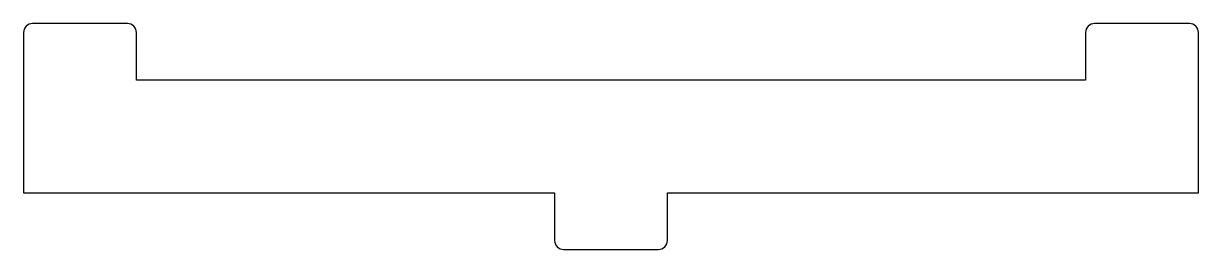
# Model space of a CAD drawing. Header units: inches. Extents: x 0.95 to 3.55, y 1.62 to 2.13.
import ezdxf

# ---------------------------------------------------------------- set-up
doc = ezdxf.new("R2010")
doc.units = ezdxf.units.IN
doc.layers.get('0').update_dxf_attribs({"linetype": 'CONTINUOUS'})

msp = doc.modelspace()

# ---------------------------------------------------------------- linework, layer by layer
msp.add_lwpolyline([(2.355, 1.625, 0.414214), (2.375, 1.645), (2.375, 1.75), (3.55, 1.75), (3.55, 2.105, 0.414214), (3.53, 2.125), (3.32, 2.125, 0.414214), (3.3, 2.105), (3.3, 2), (1.2, 2), (1.2, 2.105, 0.414214), (1.18, 2.125), (0.97, 2.125, 0.414214), (0.95, 2.105), (0.95, 1.75), (2.125, 1.75), (2.125, 1.645, 0.414214), (2.145, 1.625)], format="xyb", close=True)
msp.add_lwpolyline([(2.355, 1.625, 0.414214), (2.375, 1.645), (2.375, 1.75), (3.55, 1.75), (3.55, 2.105, 0.414214), (3.53, 2.125), (3.32, 2.125, 0.414214), (3.3, 2.105), (3.3, 2), (1.2, 2), (1.2, 2.105, 0.414214), (1.18, 2.125), (0.97, 2.125, 0.414214), (0.95, 2.105), (0.95, 1.75), (2.125, 1.75), (2.125, 1.645, 0.414214), (2.145, 1.625)], format="xyb", close=True)

doc.saveas('drawing.dxf')
